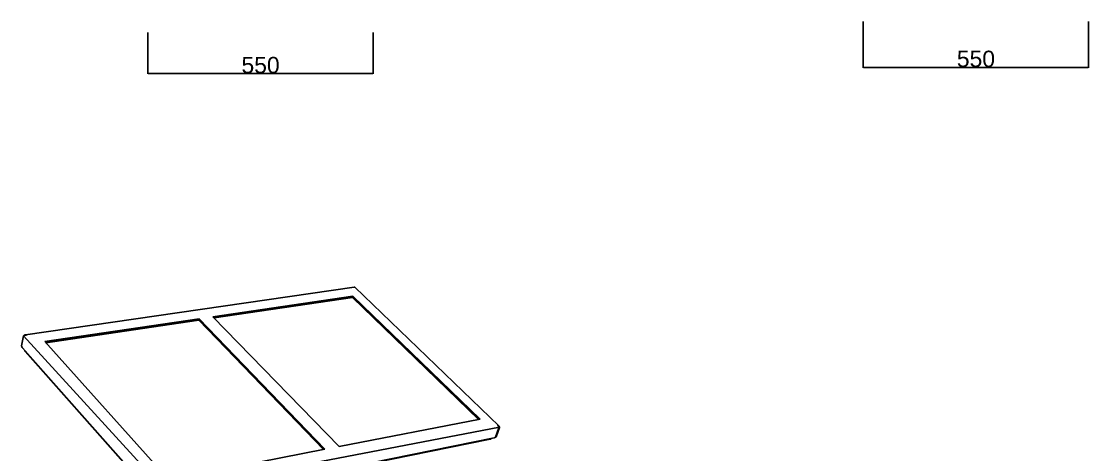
# Model space of a CAD drawing. Header units: millimetres. Extents: x -2542 to 6192, y -257 to 5845.
# Drawn here: x -639 to 1965, y 1797 to 2855 of the extents above; entities that cross this region are included whole.
import ezdxf

# ---------------------------------------------------------------- set-up
doc = ezdxf.new("R2010")
doc.units = ezdxf.units.MM
doc.header["$MEASUREMENT"] = 0
doc.layers.add('Domyślny', color=7, linetype='Continuous', true_color=0x000000)
doc.layers.add('Utwórz2D linie widoczne', color=7, linetype='Continuous', true_color=0x000000)
doc.styles.add('Arial', font='arial.ttf')
doc.dimstyles.new('Domyślny', dxfattribs={"dimtxt": 40, "dimasz": 1, "dimexe": 0.5, "dimexo": 0.5, "dimgap": 0.25, "dimtad": 1, "dimtoh": 1, "dimdec": 0, "dimzin": 1, "dimdsep": 46, "dimtxsty": 'Arial', "dimcen": 0.5, "dimazin": 0, "dimtfac": 1, "dimtdec": 4, "dimtix": 1, "dimtmove": 1, "dimatfit": 3, "dimfxl": 0, "dimtolj": 1, "dimtzin": 1, "dimarcsym": 0})

# ---------------------------------------------------------------- blocks, each defined once
blk = doc.blocks.new('*D1')
at = {"layer": 'Defpoints', "color": 0}
for p in [(1415.3, 2854.6), (1965.3, 2854.6), (1965.3, 2742)]:
    blk.add_point(p, dxfattribs=at)
at = {"layer": 'Domyślny', "color": 0, "lineweight": -2}
for p, q in [((1415.3, 2854.1), (1415.3, 2741.5)), ((1965.3, 2854.1), (1965.3, 2741.5)), ((1416.3, 2742), (1964.3, 2742))]:
    blk.add_line(p, q, dxfattribs=at)
at = {"layer": 'Domyślny', "color": 0}
for points in [[(1416.3, 2742.2), (1416.3, 2741.8), (1415.3, 2742)], [(1964.3, 2741.8), (1964.3, 2742.2), (1965.3, 2742)]]:
    blk.add_solid(points, dxfattribs=at)
at = {"layer": 'Domyślny', "color": 0, "insert": (1690.3, 2762.7), "char_height": 40, "attachment_point": 5, "style": 'Arial'}
blk.add_mtext('\\A1;550', dxfattribs=at)
blk = doc.blocks.new('*D2')
at = {"layer": 'Defpoints', "color": 0}
for p in [(-330.2, 2828.2), (219.8, 2828.2), (219.8, 2726.9)]:
    blk.add_point(p, dxfattribs=at)
at = {"layer": 'Domyślny', "color": 0, "lineweight": -2}
for p, q in [((-330.2, 2827.7), (-330.2, 2726.4)), ((219.8, 2827.7), (219.8, 2726.4)), ((-329.2, 2726.9), (218.8, 2726.9))]:
    blk.add_line(p, q, dxfattribs=at)
at = {"layer": 'Domyślny', "color": 0}
for points in [[(-329.2, 2727), (-329.2, 2726.7), (-330.2, 2726.9)], [(218.8, 2726.7), (218.8, 2727), (219.8, 2726.9)]]:
    blk.add_solid(points, dxfattribs=at)
at = {"layer": 'Domyślny', "color": 0, "insert": (-55.2, 2747.5), "char_height": 40, "attachment_point": 5, "style": 'Arial'}
blk.add_mtext('\\A1;550', dxfattribs=at)

msp = doc.modelspace()

# ---------------------------------------------------------------- linework, layer by layer
at = {"layer": 'Domyślny'}
for p in [(-633.9, 2087), (527.8, 1864)]:
    msp.add_line(p, (-286.8, 1708.2), dxfattribs=at)
at = {"layer": 'Utwórz2D linie widoczne'}
for p, q in [((-628.9, 2089.6), (172.9, 2206.2)), ((173, 2206.2), (172.9, 2206.2)), ((172.9, 2206.2), (172.9, 2206.2)), ((173.1, 2206.2), (173, 2206.2)), ((173, 2206.2), (173, 2206.2)), ((173.2, 2206.2), (173.1, 2206.2)), ((173.1, 2206.2), (173.1, 2206.2)), ((173.3, 2206.2), (173.2, 2206.2)), ((173.2, 2206.2), (173.2, 2206.2)), ((173.2, 2206.2), (173.2, 2206.2)), ((173.3, 2206.1), (173.3, 2206.2)), ((173.4, 2206.1), (173.3, 2206.1)), ((173.5, 2206.1), (173.4, 2206.1)), ((173.4, 2206.1), (173.4, 2206.1)), ((173.5, 2206), (173.5, 2206.1)), ((173.5, 2206.1), (173.5, 2206.1)), ((173.6, 2206), (173.5, 2206)), ((173.7, 2205.9), (173.6, 2206)), ((173.6, 2206), (173.6, 2206)), ((173.6, 2206), (173.6, 2206)), ((173.8, 2205.9), (173.7, 2205.9)), ((173.7, 2205.9), (173.7, 2205.9)), ((173.7, 2205.9), (173.7, 2205.9)), ((173.8, 2205.8), (173.8, 2205.9)), ((173.9, 2205.8), (173.8, 2205.8)), ((173.8, 2205.8), (173.8, 2205.8)), ((173.9, 2205.7), (173.9, 2205.8)), ((174, 2205.6), (173.9, 2205.7)), ((173.9, 2205.7), (173.9, 2205.7)), ((173.9, 2205.7), (173.9, 2205.7)), ((174, 2205.5), (174, 2205.6)), ((174, 2205.6), (174, 2205.6)), ((174, 2205.5), (174, 2205.5)), ((174, 2205.5), (174, 2205.5)), ((174.1, 2205.5), (174, 2205.5)), ((174.2, 2205.6), (174.1, 2205.5)), ((174.3, 2205.7), (174.2, 2205.7)), ((174.2, 2205.7), (174.2, 2205.6)), ((174.4, 2205.8), (174.3, 2205.7)), ((174.5, 2205.9), (174.4, 2205.8)), ((174.4, 2205.8), (174.4, 2205.8)), ((174.4, 2205.8), (174.4, 2205.8)), ((174.6, 2205.9), (174.5, 2205.9)), ((174.5, 2205.9), (174.5, 2205.9)), ((174.8, 2206), (174.6, 2206)), ((174.6, 2206), (174.6, 2205.9)), ((174.6, 2205.9), (174.6, 2205.9)), ((174.9, 2206), (174.8, 2206)), ((174.8, 2206), (174.8, 2206)), ((174.8, 2206), (174.8, 2206)), ((174.8, 2206), (174.8, 2206)), ((174.8, 2206), (174.8, 2206)), ((174.8, 2206), (174.8, 2206)), ((174.8, 2206), (174.8, 2206)), ((174.8, 2206), (174.8, 2206)), ((174.8, 2206), (174.8, 2206)), ((174.8, 2206), (174.8, 2206)), ((174.8, 2206), (174.8, 2206)), ((174.8, 2206), (174.8, 2206)), ((174.8, 2206), (174.8, 2206)), ((174.8, 2206), (174.8, 2206)), ((174.8, 2206), (174.8, 2206)), ((174.8, 2206), (174.8, 2206)), ((174.8, 2206), (174.8, 2206)), ((174.9, 2206), (526, 1867.5)), ((-171.3, 2133.7), (170.1, 2184.3)), ((-169.6, 2131.9), (169.5, 2182.3)), ((169.1, 2180.9), (-168.5, 2130.8)), ((169.1, 2180.9), (169.5, 2182.3)), ((476.3, 1883.3), (169.1, 2180.9)), ((169.5, 2182.3), (170.1, 2184.3)), ((169.5, 2182.3), (477.9, 1883.7)), ((170.1, 2184.3), (480.3, 1884.1)), ((-581.7, 2072.9), (-205.2, 2128.7)), ((-580, 2071), (-205.8, 2126.6)), ((-206.1, 2125.1), (-578.8, 2069.7)), ((-206.1, 2125.1), (-205.8, 2126.6)), ((98.1, 1809.6), (-206.1, 2125.1)), ((-205.2, 2128.7), (-205.8, 2126.6)), ((-205.8, 2126.6), (99.6, 1809.9)), ((-205.2, 2128.7), (101.9, 1810.3)), ((136.2, 1817), (-171.3, 2133.7)), ((-633.9, 2087), (-638.9, 2062.5)), ((-633.8, 2087.1), (-633.9, 2087)), ((-633.7, 2087.2), (-633.8, 2087.1)), ((-633.5, 2087.3), (-633.7, 2087.2)), ((-633.4, 2087.4), (-633.5, 2087.3)), ((-633.2, 2087.5), (-633.4, 2087.4)), ((-633.1, 2087.7), (-633.2, 2087.5)), ((-632.9, 2087.8), (-633.1, 2087.7)), ((-632.7, 2087.9), (-632.9, 2087.8)), ((-632.5, 2088), (-632.7, 2087.9)), ((-632.3, 2088.1), (-632.5, 2088)), ((-632.1, 2088.2), (-632.3, 2088.1)), ((-631.9, 2088.3), (-632.1, 2088.2)), ((-631.7, 2088.4), (-631.9, 2088.3)), ((-631.4, 2088.5), (-631.7, 2088.4)), ((-631.2, 2088.6), (-631.4, 2088.5)), ((-631, 2088.6), (-631.2, 2088.6)), ((-630.7, 2088.7), (-631, 2088.6)), ((-630.5, 2088.8), (-630.7, 2088.7)), ((-630.6, 2088.8), (-630.5, 2088.8)), ((-630.5, 2088.8), (-630.4, 2088.9)), ((-630.2, 2088.8), (-630.5, 2088.8)), ((-630.4, 2088.9), (-630.4, 2089)), ((-630.4, 2089), (-630.3, 2089)), ((-630.3, 2089), (-630.2, 2089.1)), ((-630.2, 2089.1), (-630.1, 2089.1)), ((-629.9, 2088.9), (-630.2, 2088.8)), ((-630.1, 2089.1), (-630, 2089.2)), ((-630, 2089.2), (-629.9, 2089.3)), ((-630, 2089.2), (-630, 2089.2)), ((-629.9, 2089.3), (-629.8, 2089.3)), ((-629.6, 2089), (-629.9, 2088.9)), ((-629.8, 2089.3), (-629.7, 2089.4)), ((-629.7, 2089.4), (-629.6, 2089.4)), ((-629.6, 2089.4), (-629.5, 2089.4)), ((-629.3, 2089), (-629.6, 2089)), ((-629.5, 2089.4), (-629.4, 2089.5)), ((-629.4, 2089.5), (-629.3, 2089.5)), ((-629.3, 2089.5), (-629.2, 2089.5)), ((-629, 2089), (-629.3, 2089)), ((-629.2, 2089.5), (-629.1, 2089.6)), ((-629.1, 2089.6), (-629, 2089.6)), ((-629, 2089.6), (-628.9, 2089.6)), ((-628.7, 2089.1), (-629, 2089)), ((-628.9, 2089.6), (-628.8, 2089.6)), ((-628.8, 2089.6), (-628.7, 2089.6)), ((-628.7, 2089.6), (-628.6, 2089.6)), ((-628.4, 2089.1), (-628.7, 2089.1)), ((-628.6, 2089.6), (-628.5, 2089.6)), ((-628.5, 2089.6), (-628.4, 2089.6)), ((-628.4, 2089.6), (-628.3, 2089.6)), ((-628, 2089.1), (-628.4, 2089.1)), ((-628.3, 2089.6), (-628.2, 2089.6)), ((-628.2, 2089.6), (-628.1, 2089.6)), ((-628.1, 2089.6), (-628, 2089.6)), ((-628, 2089.6), (-627.9, 2089.6)), ((-627.7, 2089), (-628, 2089.1)), ((-627.9, 2089.6), (-627.8, 2089.5)), ((-627.8, 2089.5), (-627.7, 2089.5)), ((-627.7, 2089.5), (-627.6, 2089.5)), ((-627.5, 2089), (-627.7, 2089)), ((-627.6, 2089.5), (-627.6, 2089.5)), ((-627.6, 2089.5), (-627.5, 2089.4)), ((-627.5, 2089.4), (-627.4, 2089.4)), ((-627.2, 2089), (-627.5, 2089)), ((-627.4, 2089.4), (-627.3, 2089.3)), ((-627.3, 2089.3), (-627.2, 2089.3)), ((-627.2, 2089.3), (-627.1, 2089.3)), ((-626.9, 2089), (-627.2, 2089)), ((-627.1, 2089.3), (-627, 2089.2)), ((-627, 2089.2), (-626.9, 2089.2)), ((-626.9, 2089.2), (-626.8, 2089.1)), ((-626.6, 2088.9), (-626.9, 2089)), ((-626.8, 2089.1), (-626.8, 2089)), ((-626.8, 2089), (-626.7, 2089)), ((-626.7, 2089), (-626.6, 2088.9)), ((-638.9, 2062.5), (-637.4, 2060.9)), ((-637.4, 2060.9), (-637.4, 2060.7)), ((-637.4, 2060.7), (-637.4, 2060.6)), ((-637.4, 2060.6), (-637.4, 2060.4)), ((-637.4, 2060.4), (-637.4, 2060.3)), ((-637.4, 2060.3), (-637.4, 2060.1)), ((-637.4, 2060.1), (-637.4, 2060)), ((-637.4, 2060), (-637.3, 2059.8)), ((-637.3, 2059.8), (-637.3, 2059.7)), ((-637.3, 2059.7), (-637.3, 2059.5)), ((-637.3, 2059.5), (-637.2, 2059.4)), ((-637.2, 2059.4), (-637.2, 2059.2)), ((-637.2, 2059.2), (-637.1, 2059.1)), ((-637.1, 2059.1), (-637.1, 2058.9)), ((-637.1, 2058.9), (-637, 2058.8)), ((-637, 2058.8), (-637, 2058.7)), ((-637, 2058.7), (-636.9, 2058.5)), ((-636.9, 2058.5), (-636.8, 2058.4)), ((-636.8, 2058.4), (-636.7, 2058.3)), ((-636.7, 2058.3), (-636.6, 2058.1)), ((-636.6, 2058.1), (-636.6, 2058)), ((-636.6, 2058), (-636.5, 2057.9)), ((-636.5, 2057.9), (-636.4, 2057.8)), ((-297.6, 1675.8), (-636.4, 2057.8)), ((-279.2, 1735.9), (-581.7, 2072.9)), ((-630.6, 2051.3), (-630.6, 2051.1)), ((-630.6, 2051.1), (-630.6, 2051)), ((-630.6, 2051), (-630.6, 2050.9)), ((-630.6, 2050.9), (-630.5, 2050.7)), ((-630.5, 2050.7), (-630.5, 2050.6)), ((-630.5, 2050.6), (-630.5, 2050.5)), ((-630.5, 2050.5), (-630.4, 2050.3)), ((-630.4, 2050.3), (-630.4, 2050.2)), ((-630.4, 2050.2), (-630.3, 2050)), ((-630.3, 2050), (-630.3, 2049.9)), ((-630.3, 2049.9), (-630.2, 2049.8)), ((-630.2, 2049.8), (-630.2, 2049.7)), ((-630.2, 2049.7), (-630.1, 2049.5)), ((-630.1, 2049.5), (-630, 2049.4)), ((-630, 2049.4), (-630, 2049.3)), ((-630, 2049.3), (-629.9, 2049.2)), ((-629.9, 2049.2), (-629.8, 2049.1)), ((-629.8, 2049.1), (-629.7, 2049)), ((-629.7, 2049), (-629.6, 2048.8)), ((-629.6, 2048.8), (-629.5, 2048.7)), ((-629.5, 2048.7), (-629.4, 2048.6)), ((-629.4, 2048.6), (-301, 1678.2)), ((480.3, 1884.1), (136.2, 1817)), ((517.8, 1840.2), (526, 1862.8)), ((517.8, 1840.2), (526, 1862.8)), ((519.7, 1840.5), (527.9, 1863.2)), ((523.3, 1868.7), (523.1, 1868.9)), ((523.1, 1868.9), (523.3, 1868.8)), ((523.3, 1868.8), (523.5, 1868.8)), ((523.5, 1868.6), (523.3, 1868.7)), ((523.5, 1868.8), (523.7, 1868.7)), ((523.7, 1868.4), (523.5, 1868.6)), ((523.7, 1868.7), (523.9, 1868.7)), ((523.9, 1868.2), (523.7, 1868.4)), ((523.9, 1868.7), (524.1, 1868.6)), ((524, 1868.1), (523.9, 1868.2)), ((524.2, 1867.9), (524, 1868.1)), ((524.1, 1868.6), (524.3, 1868.5)), ((524.4, 1867.7), (524.2, 1867.9)), ((524.3, 1868.5), (524.5, 1868.4)), ((524.5, 1867.5), (524.4, 1867.7)), ((524.5, 1868.4), (524.7, 1868.4)), ((524.6, 1867.3), (524.5, 1867.5)), ((524.8, 1867.1), (524.6, 1867.3)), ((524.7, 1868.4), (524.8, 1868.3)), ((524.8, 1868.3), (525, 1868.2)), ((524.9, 1866.9), (524.8, 1867.1)), ((525, 1866.7), (524.9, 1866.9)), ((525, 1868.2), (525.1, 1868.1)), ((525.2, 1866.5), (525, 1866.7)), ((525.1, 1868.1), (525.3, 1868)), ((525.3, 1866.3), (525.2, 1866.5)), ((525.3, 1868), (525.4, 1867.9)), ((525.4, 1866.1), (525.3, 1866.3)), ((525.4, 1867.9), (525.6, 1867.8)), ((525.5, 1865.9), (525.4, 1866.1)), ((525.6, 1865.6), (525.5, 1865.9)), ((525.6, 1867.8), (525.7, 1867.7)), ((525.6, 1865.4), (525.6, 1865.6)), ((525.7, 1865.2), (525.6, 1865.4)), ((525.7, 1867.7), (525.8, 1867.6)), ((525.8, 1865), (525.7, 1865.2)), ((525.8, 1867.6), (525.9, 1867.5)), ((525.8, 1864.7), (525.8, 1865)), ((525.9, 1864.5), (525.8, 1864.7)), ((525.9, 1867.5), (526.1, 1867.4)), ((525.9, 1864.2), (525.9, 1864.5)), ((525.9, 1864), (525.9, 1864.2)), ((526, 1863.8), (525.9, 1864)), ((526, 1863.5), (526, 1863.8)), ((526, 1863.3), (526, 1863.5)), ((526, 1863), (526, 1863.3)), ((526, 1862.8), (527.9, 1863.2)), ((526, 1862.8), (526, 1863)), ((526, 1863), (526, 1862.8)), ((526.1, 1867.4), (526.2, 1867.3)), ((526.2, 1867.3), (526.3, 1867.2)), ((526.3, 1867.2), (526.4, 1867.1)), ((526.4, 1867.1), (526.5, 1866.9)), ((526.5, 1866.9), (526.6, 1866.8)), ((526.6, 1866.8), (526.7, 1866.7)), ((526.7, 1866.7), (526.8, 1866.5)), ((526.8, 1866.5), (526.9, 1866.4)), ((526.9, 1866.4), (527, 1866.3)), ((527, 1866.3), (527.1, 1866.1)), ((527.1, 1866.1), (527.2, 1866)), ((527.2, 1866), (527.3, 1865.8)), ((527.3, 1865.8), (527.3, 1865.6)), ((527.3, 1865.6), (527.4, 1865.4)), ((527.4, 1865.4), (527.5, 1865.2)), ((527.5, 1865.2), (527.6, 1865)), ((527.6, 1865), (527.6, 1864.8)), ((527.6, 1864.8), (527.7, 1864.6)), ((527.7, 1864.6), (527.7, 1864.4)), ((527.7, 1864.4), (527.8, 1864.2)), ((527.8, 1864.2), (527.8, 1864)), ((527.8, 1864), (527.9, 1863.7)), ((527.9, 1863.7), (527.9, 1863.5)), ((527.9, 1863.5), (527.9, 1863.2)), ((515, 1838.1), (-293.8, 1674.5)), ((-288.3, 1674.2), (505, 1834.8)), ((505, 1834.8), (505.1, 1834.8)), ((505.1, 1834.8), (505.2, 1834.8)), ((505.2, 1834.8), (505.4, 1834.9)), ((505.4, 1834.9), (505.5, 1834.9)), ((505.5, 1834.9), (505.6, 1834.9)), ((505.6, 1834.9), (505.7, 1835)), ((505.7, 1835), (505.9, 1835)), ((505.9, 1835), (506, 1835.1)), ((506, 1835.1), (506.1, 1835.1)), ((506.1, 1835.1), (506.2, 1835.2)), ((506.2, 1835.2), (506.3, 1835.2)), ((506.3, 1835.2), (506.5, 1835.3)), ((506.5, 1835.3), (506.6, 1835.4)), ((506.6, 1835.4), (506.7, 1835.4)), ((506.7, 1835.4), (506.8, 1835.5)), ((506.8, 1835.5), (506.9, 1835.6)), ((506.9, 1835.6), (507, 1835.7)), ((507, 1835.7), (507.1, 1835.7)), ((507.1, 1835.7), (507.2, 1835.8)), ((507.2, 1835.8), (507.3, 1835.9)), ((507.3, 1835.9), (507.4, 1836)), ((507.4, 1836.1), (507.5, 1836.2)), ((507.4, 1836), (507.4, 1836.1)), ((507.5, 1836.2), (507.6, 1836.3)), ((507.6, 1836.3), (507.7, 1836.4)), ((507.7, 1836.5), (507.8, 1836.7)), ((507.7, 1836.4), (507.7, 1836.5)), ((515, 1838.1), (515.1, 1838.1)), ((515.1, 1838.1), (515.2, 1838.2)), ((515.2, 1838.2), (515.4, 1838.2)), ((515.4, 1838.2), (515.5, 1838.3)), ((515.5, 1838.3), (515.6, 1838.3)), ((515.6, 1838.3), (515.7, 1838.4)), ((515.7, 1838.4), (515.9, 1838.4)), ((515.9, 1838.4), (516, 1838.5)), ((516, 1838.5), (516.1, 1838.6)), ((516.1, 1838.6), (516.2, 1838.6)), ((516.2, 1838.6), (516.3, 1838.7)), ((516.3, 1838.7), (516.4, 1838.8)), ((516.4, 1838.8), (516.6, 1838.9)), ((516.6, 1838.9), (516.7, 1839)), ((516.7, 1839), (516.8, 1839)), ((516.8, 1839), (516.9, 1839.1)), ((516.9, 1839.1), (517, 1839.2)), ((517, 1839.2), (517.1, 1839.3)), ((517.1, 1839.4), (517.2, 1839.5)), ((517.1, 1839.3), (517.1, 1839.4)), ((517.2, 1839.5), (517.3, 1839.7)), ((517.3, 1839.7), (517.4, 1839.8)), ((517.4, 1839.8), (517.5, 1839.9)), ((517.5, 1840), (517.6, 1840.1)), ((517.5, 1839.9), (517.5, 1840)), ((517.6, 1840.1), (517.8, 1840.2)), ((517.8, 1840.2), (519.7, 1840.5)), ((517.8, 1840.2), (517.8, 1840.2)), ((101.9, 1810.3), (-279.2, 1735.9))]:
    msp.add_line(p, q, dxfattribs=at)

# ---------------------------------------------------------------- dimensions: what is measured, and where the dimension line sits
at = {"layer": 'Domyślny'}
for p1, p2, distance, picture, middle in [((1415.3, 2854.6), (1965.3, 2854.6), -112.6, '*D1', (1690.3, 2762.7)), ((-330.2, 2828.2), (219.8, 2828.2), -101.3, '*D2', (-55.2, 2747.5))]:
    dim = msp.add_aligned_dim(p1=p1, p2=p2, distance=distance, dimstyle='Domyślny', dxfattribs=at)
    dim.commit()
    dim.dimension.update_dxf_attribs({"geometry": picture, "text_midpoint": middle})

doc.saveas('drawing.dxf')
